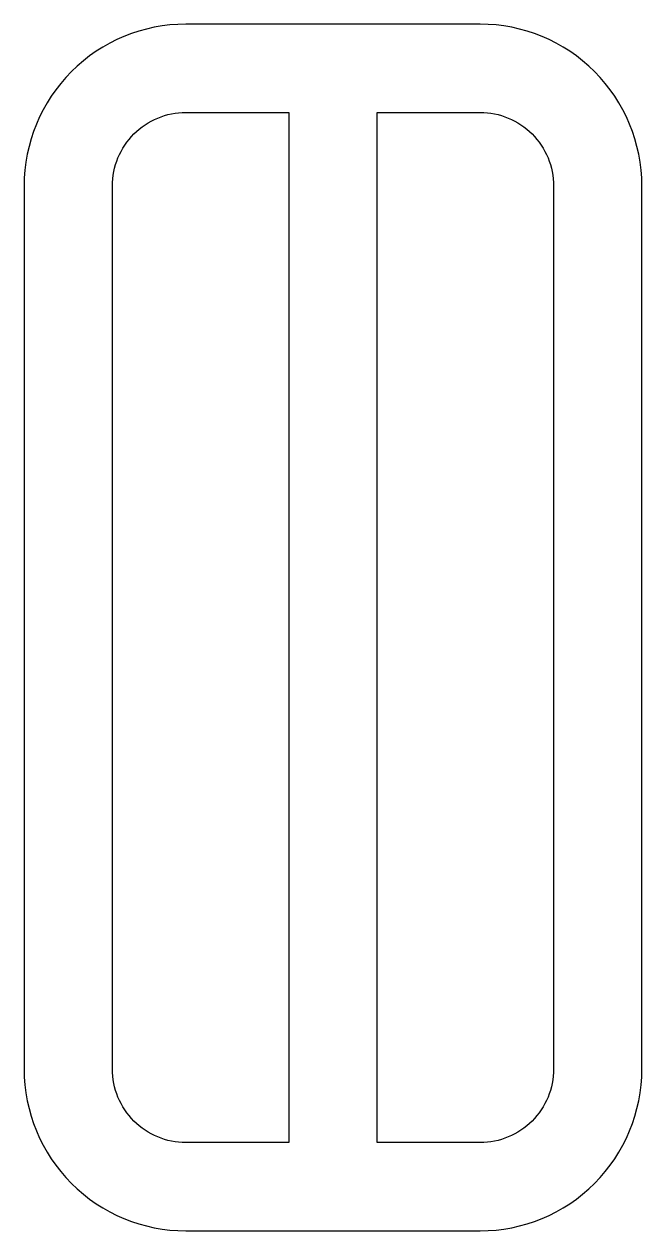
# Model space of a CAD drawing. Header units: millimetres. Extents: x 0 to 42, y 0 to 82.
import ezdxf

# ---------------------------------------------------------------- set-up
doc = ezdxf.new("R2010")
doc.units = ezdxf.units.MM
doc.layers.add('Layer_1', color=7, linetype='CONTINUOUS')

msp = doc.modelspace()

# ---------------------------------------------------------------- linework, layer by layer
at = {"layer": 'Layer_1', "color": 7}
for points in [[(31, 82), (11, 82)], [(11, 76), (18, 76), (18, 6), (11, 6)], [(24, 6), (24, 76), (31, 76)], [(0, 71), (0, 11)], [(6, 11), (6, 71)], [(36, 71), (36, 11)], [(42, 11), (42, 71)], [(31, 6), (24, 6)], [(11, 0), (31, 0)]]:
    msp.add_lwpolyline(points, dxfattribs=at)
msp.add_lwpolyline([(0, 71)], close=True, dxfattribs=at)
for points in [[(11, 82), (8.082619, 82), (5.284726, 80.841075), (3.221825, 78.778175)], [(38.778175, 78.778175), (36.715274, 80.841075), (33.917381, 82), (31, 82)], [(3.221825, 78.778175), (1.158925, 76.715274), (0, 73.917381), (0, 71)], [(42, 71), (42, 73.917381), (40.841075, 76.715274), (38.778175, 78.778175)], [(7.464466, 74.535534), (8.402148, 75.473216), (9.673918, 76), (11, 76)], [(31, 76), (32.326082, 76), (33.597852, 75.473216), (34.535534, 74.535534)], [(6, 71), (6, 72.326082), (6.526784, 73.597852), (7.464466, 74.535534)], [(34.535534, 74.535534), (35.473216, 73.597852), (36, 72.326082), (36, 71)], [(0, 11), (0, 8.082619), (1.158925, 5.284726), (3.221825, 3.221825)], [(7.464466, 7.464466), (6.526784, 8.402148), (6, 9.673918), (6, 11)], [(36, 11), (36, 9.673918), (35.473216, 8.402148), (34.535534, 7.464466)], [(38.778175, 3.221825), (40.841075, 5.284726), (42, 8.082619), (42, 11)], [(11, 6), (9.673918, 6), (8.402148, 6.526784), (7.464466, 7.464466)], [(34.535534, 7.464466), (33.597852, 6.526784), (32.326082, 6), (31, 6)], [(3.221825, 3.221825), (5.284726, 1.158925), (8.082619, 0), (11, 0)], [(31, 0), (33.917381, 0), (36.715274, 1.158925), (38.778175, 3.221825)]]:
    msp.add_open_spline(points, degree=3, dxfattribs=at)

doc.saveas('drawing.dxf')
